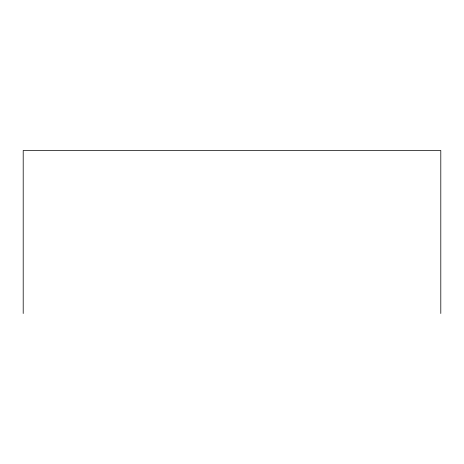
<?xml version="1.0" encoding="UTF-8"?>
<svg xmlns="http://www.w3.org/2000/svg" width="464" height="464" viewBox="0 0 464 464"><rect width="100%" height="100%" fill="white"/><g stroke="black" fill="none" stroke-linecap="round" stroke-linejoin="round"><path stroke-width="0.7" d="M440.8 313.502L440.8 150.498L23.2 150.498L23.2 313.502"/></g></svg>
